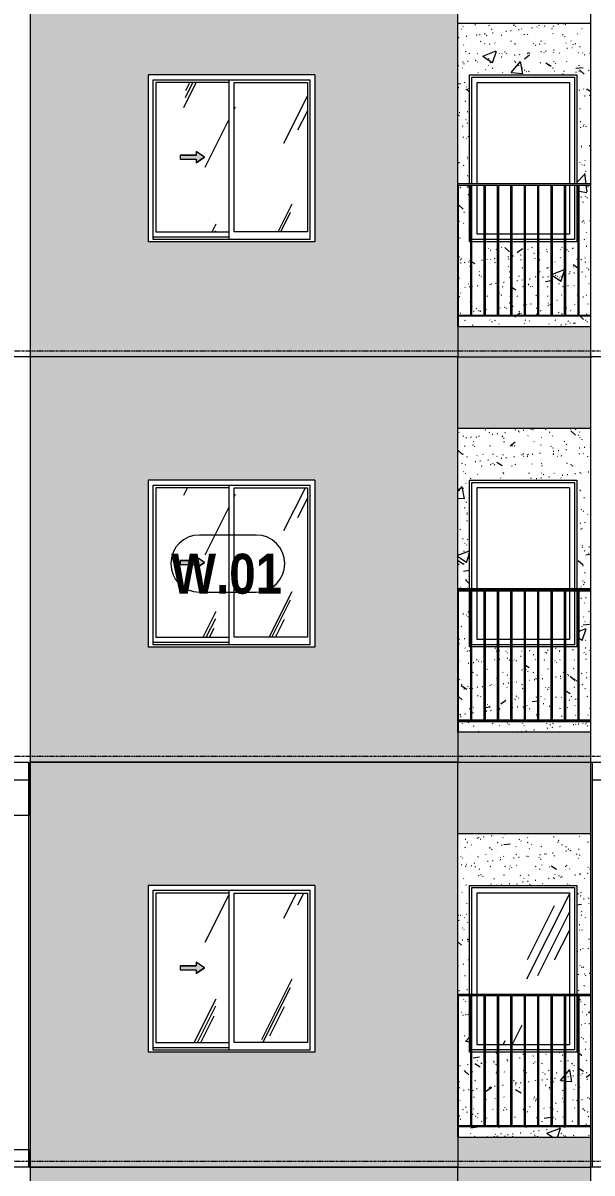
# Model space of a CAD drawing. Header units: millimetres. Extents: x 25061 to 259291, y -8723 to 35400.
# Drawn here: x 215360 to 220135, y 12302 to 21950 of the extents above; entities that cross this region are included whole.
import ezdxf

# ---------------------------------------------------------------- set-up
doc = ezdxf.new("R2010")
doc.units = ezdxf.units.MM
doc.linetypes.add('1 NÉT CALL OUT', pattern=[6, 3, -3])
doc.linetypes.add('Centre', pattern=[31.75, 6.35, -4.7625, 15.875, -4.7625])
for name, color, linetype, lineweight in [('0-2', 50, 'Continuous', 5), ('A-DETL-GENF', 92, 'Continuous', 9), ('A-DETL-GENF-3', 92, '1 NÉT CALL OUT', 9), ('A-FLOR-HRAL-1', 253, 'Continuous', 9), ('A-FLOR-LEVL-2', 51, 'Centre', 9), ('A-GLAZ', 151, 'Continuous', 9), ('A-GLAZ-1', 7, '1 NÉT CALL OUT', 9), ('A-GLAZ-3', 7, 'Continuous', 9), ('A-GLAZ-IDEN', 152, 'Continuous', 9), ('A-WALL', 113, 'Continuous', 9), ('A-WALL-PATT-2', 9, 'Continuous', 9), ('A-WALL-PATT-3', 111, 'Continuous', 5), ('I-WALL', 2, 'Continuous', 9), ('I-WALL-2', 7, 'Continuous', 9), ('S-BEAM-3', 7, 'Continuous', 9)]:
    doc.layers.add(name, color=color, linetype=linetype, lineweight=lineweight)
doc.styles.add('Arial_B_2', font='arialbd.ttf', dxfattribs={"width": 0.85, "height": 336})
pattern_1 = [(50, (-80880.3, 14125), (1165.98, -102.01), [121.92, -1341.12]), (355, (-80880.3, 14125), (-225.554, 1222.76), [97.536, -1072.896]), (100.451, (-80783.1, 14116.5), (940.433, 1120.746), [103.616, -1139.776]), (46.184, (-80880.3, 14450.1), (1734.91, -269.07), [182.88, -2011.68]), (96.636, (-80735.7, 14427.7), (1519.38, 1583.54), [155.42, -1709.66]), (351.184, (-80880.3, 14450.1), (1519.39, 1583.52), [146.3, -1609.34]), (21, (-80717.7, 14368.8), (970.33, -654.498), [121.92, -1341.12]), (326, (-80717.7, 14368.8), (395.53, 1178.804), [97.536, -1072.896]), (71.451, (-80636.9, 14314.3), (1365.87, 524.296), [103.616, -1139.776]), (37.5, (-80880.3, 14125), (19.767, 541.153), [53.645, -1006.246, 53.645, -1035.507, -1076.96]), (37.5, (-80880.3, 14125), (19.767, 541.153), [-2149.043, 53.645, -1023.315]), (7.5, (-80880.3, 14125), (427.646, 641.156), [53.645, -567.334, 53.645, -981.862, -410.464]), (7.5, (-80880.3, 14125), (427.646, 641.156), [-1656.486, 53.645, -356.82]), (327.5, (-81242.8, 14125), (867.782, -36.665), [53.645, -352.755, 53.645, -1214.323, -1682.496]), (327.5, (-81242.8, 14125), (867.782, -36.665), [-1674.368, 53.645, -1628.85]), (317.5, (-81405.4, 14125), (948.028, 162.73), [53.645, -474.675, 53.645, -788.416, -1194.816]), (317.5, (-81405.4, 14125), (948.028, 162.73), [-1370.38, 53.645, -1141.17])]
pattern_2 = [(37.5, (-80880.3, 14125), (-5.1206, 156.61216), [5.364, -118.181, 5.364, -132.812, -132.08]), (37.5, (-80880.3, 14125), (-5.1206, 156.61216), [-261.722, 5.364, -126.716]), (7.5, (-80880.3, 14125), (143.847, 229.3842), [5.364, -61.285, 5.364, -105.989, -42.672]), (7.5, (-80880.3, 14125), (143.847, 229.3842), [-178.003, 5.364, -37.308]), (327.5, (-80980.28, 14125), (253.1176, 0.4601), [5.364, -35.276, 5.364, -140.94, -191.008]), (327.5, (-80980.28, 14125), (253.1176, 0.4601), [-186.944, 5.364, -185.644]), (317.5, (-80980.28, 14125), (244.3381, 71.3376), [5.364, -14.956, 5.364, -90.546, -109.728]), (317.5, (-80980.28, 14125), (244.3381, 71.3376), [-116.23, 5.364, -104.364])]
pattern_3 = [(63.435, (-78970.7, 14236.3), (-0.002, 1625.6), [567.96, -3066.99]), (63.435, (-80596.3, 14236.3), (-0.002, 1625.6), [567.96, -3066.99]), (63.435, (-78192.5, 14550.35), (-0.002, 1625.6), [567.96, -3066.99]), (63.435, (-79818.1, 14550.35), (-0.002, 1625.6), [567.96, -3066.99]), (63.435, (-78310.3, 14439.5), (-0.002, 1625.6), [567.96, -3066.99]), (63.435, (-79935.9, 14439.5), (-0.002, 1625.6), [567.96, -3066.99]), (63.435, (-78430.35, 15074.4), (-0.002, 1625.6), [276.06, -3358.9]), (63.435, (-80055.95, 15074.4), (-0.002, 1625.6), [276.06, -3358.9]), (63.435, (-78508.9, 14976.15), (-0.002, 1625.6), [567.96, -3066.99]), (63.435, (-80134.5, 14976.15), (-0.002, 1625.6), [567.96, -3066.99]), (63.435, (-78495, 15046.7), (-0.002, 1625.6), [567.96, -3066.99]), (63.435, (-80120.6, 15046.7), (-0.002, 1625.6), [567.96, -3066.99]), (63.435, (-79150.9, 14737.2), (-0.002, 1625.6), [567.96, -3066.99]), (63.435, (-80776.5, 14737.2), (-0.002, 1625.6), [567.96, -3066.99]), (63.435, (-79137, 14820.35), (-0.002, 1625.6), [567.96, -3066.99]), (63.435, (-80762.6, 14820.35), (-0.002, 1625.6), [567.96, -3066.99]), (63.435, (-79133.3, 14880.3), (-0.002, 1625.6), [567.96, -3066.99]), (63.435, (-80758.9, 14880.3), (-0.002, 1625.6), [567.96, -3066.99])]

# ---------------------------------------------------------------- blocks, each defined once
blk = doc.blocks.new('NCV_TKTC_KET CAU_rvt-2-TKCS_MẶT CẮT 2')
at = {"layer": 'S-BEAM-3'}
for p, q in [((-65852.6, 15750.1), (-65852.6, 15700)), ((-65852.6, 15700), (-65852.6, 15300)), ((-65852.6, 15300), (-66052.6, 15300)), ((-66052.6, 12500), (-65852.6, 12500)), ((-65852.6, 12500), (-65852.6, 12350))]:
    blk.add_line(p, q, dxfattribs=at)
blk = doc.blocks.new('M_Fixed - 900 x 1400-V256-TKCS_MẶT CẮT 2')
at = {"layer": 'A-GLAZ'}
h = blk.add_hatch(dxfattribs=at)
h.set_pattern_fill('FP_51', color=256, style=0, pattern_type=2)
h.set_pattern_definition([(63.435, (-80677.1, 14226.6), (-817.87, 2453.6), [1016, -609.6, 1016, -609.6, -1292.49]), (63.435, (-80677.1, 14226.6), (-817.87, 2453.6), [-3251.2, 406.4, -886.1]), (63.435, (-80727.9, 14277.4), (-817.87, 2453.6), [812.8, -1016, 609.6, -609.6, -1495.69]), (63.435, (-80727.9, 14277.4), (-817.87, 2453.6), [-3048, 711.2, -784.5]), (63.435, (-80727.9, 14429.8), (-817.87, 2453.6), [609.6, -1219.2, 406.4, -609.6, -1698.89]), (63.435, (-80727.9, 14429.8), (-817.87, 2453.6), [-2844.8, 914.4, -784.5]), (63.435, (-80575.5, 14277.4), (-817.87, 2453.6), [609.6, -1219.2, 508, -2206.89]), (63.435, (-80423.1, 14429.8), (-817.87, 2453.6), [304.8, -1524, 203.2, -2511.69]), (63.435, (-80677.1, 14683.8), (-817.87, 2453.6), [203.2, -1524, 203.2, -812.8, -1800.49]), (63.435, (-80677.1, 14683.8), (-817.87, 2453.6), [-2743.2, 508, -1292.5]), (63.435, (-79762.7, 14531.4), (-817.87, 2453.6), [1016, -1524, 1219.2, -804.81]), (63.435, (-79762.7, 14379), (-817.87, 2453.6), [1422.4, -1016, 1524, -601.61]), (63.435, (-79661.1, 14429.8), (-817.87, 2453.6), [1625.6, -812.8, 1219.2, -886.09]), (63.435, (-79508.7, 14582.2), (-817.87, 2453.6), [1016, -1422.4, 812.8, -1292.49]), (63.435, (-79661.1, 14887), (-817.87, 2453.6), [508, -2032, 609.6, -1394.09]), (63.435, (-79356.3, 14734.6), (-817.87, 2453.6), [406.4, -2032, 406.4, -1698.89])])
h.paths.add_polyline_path([(-62032.6, 13378), (-62032.6, 13790), (-62091.6, 13790), (-62091.6, 13378)])
h.paths.add_polyline_path([(-62022.6, 13378), (-61920.1, 13378), (-61920.1, 13790), (-62022.6, 13790), (-62022.6, 13447)])
h.paths.add_polyline_path([(-61910.1, 13378), (-61807.6, 13378), (-61807.6, 13790), (-61910.1, 13790), (-61910.1, 13559.5)])
h.paths.add_polyline_path([(-61685.1, 13378), (-61582.6, 13378), (-61582.6, 13790), (-61685.1, 13790), (-61685.1, 13745.5)])
h.paths.add_polyline_path([(-61317.6, 13378), (-61317.6, 13790), (-61347.6, 13790), (-61347.6, 13378)])
h.paths.add_polyline_path([(-61357.6, 13378), (-61357.6, 13790), (-61460.1, 13790), (-61460.1, 13378)])
h.paths.add_polyline_path([(-61797.6, 13378), (-61695.1, 13378), (-61695.1, 13790), (-61797.6, 13790), (-61797.6, 13672)])
h.paths.add_polyline_path([(-61470.1, 13378), (-61470.1, 13790), (-61572.6, 13790), (-61572.6, 13378)])
h.paths.add_polyline_path([(-61317.6, 13800), (-61317.6, 14652), (-62091.6, 14652), (-62091.6, 13800), (-61597.4, 13800)])
at = {"layer": 'A-GLAZ-3'}
for p, q in [((-62135.6, 14696), (-61273.6, 14696)), ((-62135.6, 13800), (-62135.6, 14696)), ((-61273.6, 14696), (-61273.6, 13800)), ((-62091.6, 14652), (-61317.6, 14652)), ((-62091.6, 13800), (-62091.6, 14652)), ((-61317.6, 14652), (-61317.6, 13800)), ((-62091.6, 13378), (-62091.6, 13790)), ((-61317.6, 13790), (-61317.6, 13378)), ((-61273.6, 13790), (-61273.6, 13334)), ((-62032.6, 13334), (-62135.1, 13334)), ((-62032.6, 13378), (-62091.6, 13378)), ((-61920.1, 13378), (-62022.6, 13378)), ((-61920.1, 13334), (-62022.6, 13334)), ((-61807.6, 13378), (-61910.1, 13378)), ((-61807.6, 13334), (-61910.1, 13334)), ((-61695.1, 13378), (-61797.6, 13378)), ((-61695.1, 13334), (-61797.6, 13334)), ((-61582.6, 13378), (-61685.1, 13378)), ((-61582.6, 13334), (-61685.1, 13334)), ((-61470.1, 13378), (-61572.6, 13378)), ((-61470.1, 13334), (-61572.6, 13334)), ((-61357.6, 13378), (-61460.1, 13378)), ((-61357.6, 13334), (-61460.1, 13334)), ((-61317.6, 13378), (-61347.6, 13378)), ((-61273.6, 13334), (-61347.6, 13334))]:
    blk.add_line(p, q, dxfattribs=at)
blk = doc.blocks.new('Railing - 10mm-901206-TKCS_MẶT CẮT 2')
at = {"layer": 'A-FLOR-HRAL-1'}
for p, q in [((-62145.064287, 5900), (-62145.064287, 6990)), ((-62135.064287, 5900), (-62135.064287, 6990))]:
    blk.add_line(p, q, dxfattribs=at)
blk = doc.blocks.new('Railing - 50 x 10mm-901205-TKCS_MẶT CẮT 2')
at = {"layer": 'A-FLOR-HRAL-1'}
for p in [(-62252.564287, 6990), (-62247.564287, 5800)]:
    blk.add_line(p, (-62247.564287, 6990), dxfattribs=at)
blk = doc.blocks.new('Railing - Railing-998577-TKCS_MẶT CẮT 2')
at = {"layer": 'A-FLOR-HRAL-1'}
for p, q in [((-62252.564287, 12700), (-61137.564287, 12700)), ((-61137.564287, 12690), (-62252.564287, 12690))]:
    blk.add_line(p, q, dxfattribs=at)
for name, p in [('Railing - 50 x 10mm-901205-TKCS_MẶT CẮT 2', (0, 6800)), ('Railing - 10mm-901206-TKCS_MẶT CẮT 2', (0, 6800)), ('Railing - 10mm-901206-TKCS_MẶT CẮT 2', (112.5, 6800)), ('Railing - 10mm-901206-TKCS_MẶT CẮT 2', (225, 6800)), ('Railing - 10mm-901206-TKCS_MẶT CẮT 2', (337.5, 6800)), ('Railing - 10mm-901206-TKCS_MẶT CẮT 2', (450, 6800)), ('Railing - 10mm-901206-TKCS_MẶT CẮT 2', (562.5, 6800)), ('Railing - 10mm-901206-TKCS_MẶT CẮT 2', (675, 6800)), ('Railing - 10mm-901206-TKCS_MẶT CẮT 2', (787.5, 6800)), ('Railing - 10mm-901206-TKCS_MẶT CẮT 2', (900, 6800))]:
    blk.add_blockref(name, p)
blk = doc.blocks.new('Top Rail Type - Top Rail_Internal_-998578-TKCS_MẶT CẮT 2')
at = {"layer": 'A-FLOR-HRAL-1'}
for p, q in [((-61137.564287, 13800), (-62252.564287, 13800)), ((-62252.564287, 13790), (-61137.564287, 13790))]:
    blk.add_line(p, q, dxfattribs=at)
blk = doc.blocks.new('NCV_TKTC_TANG 3 - 4_rvt-3-TKCS_MẶT CẮT 2')
at = {"layer": 'A-WALL-PATT-2'}
h = blk.add_hatch(dxfattribs=at)
h.set_pattern_fill('FP_37', color=256, style=0, pattern_type=2)
h.set_pattern_definition(pattern_1)
h.paths.add_polyline_path([(-61597.4, 12600), (-61137.6, 12600), (-61137.6, 12690), (-62247.6, 12690), (-62247.6, 12600)])
h.paths.add_polyline_path([(-61685.1, 12700), (-61582.6, 12700), (-61582.6, 13315), (-61685.1, 13315), (-61685.1, 12915.7)])
h.paths.add_polyline_path([(-61572.6, 12700), (-61470.1, 12700), (-61470.1, 13315), (-61572.6, 13315), (-61572.6, 12820)])
h.paths.add_polyline_path([(-61695.1, 12700), (-61695.1, 13315), (-61797.6, 13315), (-61797.6, 12700)])
h.paths.add_polyline_path([(-61460.1, 12700), (-61357.6, 12700), (-61357.6, 13315), (-61460.1, 13315), (-61460.1, 12724.3)])
h.paths.add_polyline_path([(-61807.6, 12700), (-61807.6, 13315), (-61910.1, 13315), (-61910.1, 12700)])
h.paths.add_polyline_path([(-61347.6, 12700), (-61245.1, 12700), (-61245.1, 13790), (-61254.6, 13790), (-61254.6, 13315), (-61347.6, 13315), (-61347.6, 12952)])
h.paths.add_polyline_path([(-61235.1, 12700), (-61137.6, 12700), (-61137.6, 13790), (-61235.1, 13790), (-61235.1, 12952)])
h.paths.add_polyline_path([(-61920.1, 12700), (-61920.1, 13315), (-62022.6, 13315), (-62022.6, 12700)])
h.paths.add_polyline_path([(-62032.6, 12700), (-62032.6, 13315), (-62135.1, 13315), (-62135.1, 12700)])
h.paths.add_polyline_path([(-62145.1, 12700), (-62145.1, 13315), (-62154.6, 13315), (-62154.6, 13790), (-62247.6, 13790), (-62247.6, 12700)])
h.paths.add_polyline_path([(-61203.3, 13800), (-61137.6, 13800), (-61137.6, 15150), (-62252.6, 15150), (-62252.6, 13800), (-62154.6, 13800), (-62154.6, 14715), (-61254.6, 14715), (-61254.6, 13800)])
h = blk.add_hatch(dxfattribs=at)
h.set_pattern_fill('FP_38', color=256, style=0, pattern_type=2)
h.set_pattern_definition(pattern_2)
h.paths.add_polyline_path([(-61597.4, 12600), (-61137.6, 12600), (-61137.6, 12690), (-62247.6, 12690), (-62247.6, 12600)])
h.paths.add_polyline_path([(-61685.1, 12700), (-61582.6, 12700), (-61582.6, 13315), (-61685.1, 13315), (-61685.1, 12915.7)])
h.paths.add_polyline_path([(-61572.6, 12700), (-61470.1, 12700), (-61470.1, 13315), (-61572.6, 13315), (-61572.6, 12820)])
h.paths.add_polyline_path([(-61695.1, 12700), (-61695.1, 13315), (-61797.6, 13315), (-61797.6, 12700)])
h.paths.add_polyline_path([(-61460.1, 12700), (-61357.6, 12700), (-61357.6, 13315), (-61460.1, 13315), (-61460.1, 12724.3)])
h.paths.add_polyline_path([(-61807.6, 12700), (-61807.6, 13315), (-61910.1, 13315), (-61910.1, 12700)])
h.paths.add_polyline_path([(-61347.6, 12700), (-61245.1, 12700), (-61245.1, 13790), (-61254.6, 13790), (-61254.6, 13315), (-61347.6, 13315), (-61347.6, 12952)])
h.paths.add_polyline_path([(-61235.1, 12700), (-61137.6, 12700), (-61137.6, 13790), (-61235.1, 13790), (-61235.1, 12952)])
h.paths.add_polyline_path([(-61920.1, 12700), (-61920.1, 13315), (-62022.6, 13315), (-62022.6, 12700)])
h.paths.add_polyline_path([(-62032.6, 12700), (-62032.6, 13315), (-62135.1, 13315), (-62135.1, 12700)])
h.paths.add_polyline_path([(-62145.1, 12700), (-62145.1, 13315), (-62154.6, 13315), (-62154.6, 13790), (-62247.6, 13790), (-62247.6, 12700)])
h.paths.add_polyline_path([(-61203.3, 13800), (-61137.6, 13800), (-61137.6, 15150), (-62252.6, 15150), (-62252.6, 13800), (-62154.6, 13800), (-62154.6, 14715), (-61254.6, 14715), (-61254.6, 13800)])
at = {"layer": 'I-WALL-2'}
for p, q in [((-62154.6, 13800), (-62154.6, 14715)), ((-62154.6, 14715), (-61254.6, 14715)), ((-61254.6, 14715), (-61254.6, 13800)), ((-62154.6, 13315), (-62154.6, 13790)), ((-61254.6, 13790), (-61254.6, 13315)), ((-62145.1, 13315), (-62154.6, 13315)), ((-62032.6, 13315), (-62135.1, 13315)), ((-61920.1, 13315), (-62022.6, 13315)), ((-61807.6, 13315), (-61910.1, 13315)), ((-61695.1, 13315), (-61797.6, 13315)), ((-61582.6, 13315), (-61685.1, 13315)), ((-61470.1, 13315), (-61572.6, 13315)), ((-61357.6, 13315), (-61460.1, 13315)), ((-61254.6, 13315), (-61347.6, 13315))]:
    blk.add_line(p, q, dxfattribs=at)
at = {"layer": ''}
for name in ['Top Rail Type - Top Rail_Internal_-998578-TKCS_MẶT CẮT 2', 'Railing - Railing-998577-TKCS_MẶT CẮT 2']:
    blk.add_blockref(name, (0, 0), dxfattribs=at)
at = {"layer": 'A-GLAZ'}
blk.add_blockref('M_Fixed - 900 x 1400-V256-TKCS_MẶT CẮT 2', (0, 0), dxfattribs=at)
blk = doc.blocks.new('M_Fixed - 900 x 1400-901191-TKCS_MẶT CẮT 2')
at = {"layer": 'A-GLAZ-3'}
for p, q in [((-62135.6, 7896), (-61273.6, 7896)), ((-62135.6, 7000), (-62135.6, 7896)), ((-62091.6, 7852), (-61317.6, 7852)), ((-62091.6, 7000), (-62091.6, 7852)), ((-61317.6, 7852), (-61317.6, 7000)), ((-61273.6, 7896), (-61273.6, 7000)), ((-62091.6, 6578), (-62091.6, 6990)), ((-61317.6, 6990), (-61317.6, 6578)), ((-61273.6, 6990), (-61273.6, 6534)), ((-62032.6, 6578), (-62091.6, 6578)), ((-61920.1, 6578), (-62022.6, 6578)), ((-61807.6, 6578), (-61910.1, 6578)), ((-61695.1, 6578), (-61797.6, 6578)), ((-61582.6, 6578), (-61685.1, 6578)), ((-61470.1, 6578), (-61572.6, 6578)), ((-61357.6, 6578), (-61460.1, 6578)), ((-61317.6, 6578), (-61347.6, 6578)), ((-62032.6, 6534), (-62135.1, 6534)), ((-61920.1, 6534), (-62022.6, 6534)), ((-61807.6, 6534), (-61910.1, 6534)), ((-61695.1, 6534), (-61797.6, 6534)), ((-61582.6, 6534), (-61685.1, 6534)), ((-61470.1, 6534), (-61572.6, 6534)), ((-61357.6, 6534), (-61460.1, 6534)), ((-61273.6, 6534), (-61347.6, 6534))]:
    blk.add_line(p, q, dxfattribs=at)
blk = doc.blocks.new('Railing - Railing-883269-TKCS_MẶT CẮT 2')
at = {"layer": 'A-FLOR-HRAL-1'}
for p, q in [((-62252.564287, 5900), (-61137.564287, 5900)), ((-61137.564287, 5890), (-62252.564287, 5890))]:
    blk.add_line(p, q, dxfattribs=at)
for name, p in [('Railing - 50 x 10mm-901205-TKCS_MẶT CẮT 2', (0, 0)), ('Railing - 10mm-901206-TKCS_MẶT CẮT 2', (0, 0)), ('Railing - 10mm-901206-TKCS_MẶT CẮT 2', (112.5, 0)), ('Railing - 10mm-901206-TKCS_MẶT CẮT 2', (225, 0)), ('Railing - 10mm-901206-TKCS_MẶT CẮT 2', (337.5, 0)), ('Railing - 10mm-901206-TKCS_MẶT CẮT 2', (450, 0)), ('Railing - 10mm-901206-TKCS_MẶT CẮT 2', (562.5, 0)), ('Railing - 10mm-901206-TKCS_MẶT CẮT 2', (675, 0)), ('Railing - 10mm-901206-TKCS_MẶT CẮT 2', (787.5, 0)), ('Railing - 10mm-901206-TKCS_MẶT CẮT 2', (900, 0))]:
    blk.add_blockref(name, p)
blk = doc.blocks.new('Top Rail Type - Top Rail_Internal_-883270-TKCS_MẶT CẮT 2')
at = {"layer": 'A-FLOR-HRAL-1'}
for p, q in [((-61137.564287, 7000), (-62252.564287, 7000)), ((-62252.564287, 6990), (-61137.564287, 6990))]:
    blk.add_line(p, q, dxfattribs=at)
blk = doc.blocks.new('NCV_TKTC_TANG 6 - 8_rvt-6-TKCS_MẶT CẮT 2')
at = {"layer": 'A-WALL-PATT-2'}
h = blk.add_hatch(dxfattribs=at)
h.set_pattern_fill('FP_37', color=256, style=0, pattern_type=2)
h.set_pattern_definition(pattern_1)
h.paths.add_polyline_path([(-61251.9, 19400), (-61137.6, 19400), (-61137.6, 19490), (-62247.6, 19490), (-62247.6, 19400), (-61597.4, 19400)])
h.paths.add_polyline_path([(-61910.1, 19500), (-61807.6, 19500), (-61807.6, 20115), (-61910.1, 20115), (-61910.1, 19921.3)])
h.paths.add_polyline_path([(-61920.1, 19500), (-61920.1, 20115), (-62022.6, 20115), (-62022.6, 19500)])
h.paths.add_polyline_path([(-61685.1, 19500), (-61582.6, 19500), (-61582.6, 20115), (-61685.1, 20115), (-61685.1, 19743.1)])
h.paths.add_polyline_path([(-61572.6, 19500), (-61470.1, 19500), (-61470.1, 20115), (-61572.6, 20115), (-61572.6, 19654)])
h.paths.add_polyline_path([(-62135.1, 19500), (-62032.6, 19500), (-62032.6, 20115), (-62135.1, 20115), (-62135.1, 20099.5)])
h.paths.add_polyline_path([(-61460.1, 19500), (-61357.6, 19500), (-61357.6, 20115), (-61460.1, 20115), (-61460.1, 19564.9)])
h.paths.add_polyline_path([(-62145.1, 19500), (-62145.1, 20115), (-62154.6, 20115), (-62154.6, 20590), (-62247.6, 20590), (-62247.6, 19500)])
h.paths.add_polyline_path([(-61695.1, 19500), (-61695.1, 20115), (-61797.6, 20115), (-61797.6, 19500)])
h.paths.add_polyline_path([(-61137.6, 19500), (-61137.6, 20590), (-61235.1, 20590), (-61235.1, 19500)])
h.paths.add_polyline_path([(-61245.1, 19500), (-61245.1, 20590), (-61254.6, 20590), (-61254.6, 20115), (-61347.6, 20115), (-61347.6, 19500)])
h.paths.add_polyline_path([(-61137.6, 20600), (-61137.6, 21950), (-62252.6, 21950), (-62252.6, 20600), (-62154.6, 20600), (-62154.6, 21515), (-61254.6, 21515), (-61254.6, 20600), (-61177, 20600)])
h = blk.add_hatch(dxfattribs=at)
h.set_pattern_fill('FP_38', color=256, style=0, pattern_type=2)
h.set_pattern_definition(pattern_2)
h.paths.add_polyline_path([(-61251.9, 19400), (-61137.6, 19400), (-61137.6, 19490), (-62247.6, 19490), (-62247.6, 19400), (-61597.4, 19400)])
h.paths.add_polyline_path([(-61910.1, 19500), (-61807.6, 19500), (-61807.6, 20115), (-61910.1, 20115), (-61910.1, 19921.3)])
h.paths.add_polyline_path([(-61920.1, 19500), (-61920.1, 20115), (-62022.6, 20115), (-62022.6, 19500)])
h.paths.add_polyline_path([(-61685.1, 19500), (-61582.6, 19500), (-61582.6, 20115), (-61685.1, 20115), (-61685.1, 19743.1)])
h.paths.add_polyline_path([(-61572.6, 19500), (-61470.1, 19500), (-61470.1, 20115), (-61572.6, 20115), (-61572.6, 19654)])
h.paths.add_polyline_path([(-62135.1, 19500), (-62032.6, 19500), (-62032.6, 20115), (-62135.1, 20115), (-62135.1, 20099.5)])
h.paths.add_polyline_path([(-61460.1, 19500), (-61357.6, 19500), (-61357.6, 20115), (-61460.1, 20115), (-61460.1, 19564.9)])
h.paths.add_polyline_path([(-62145.1, 19500), (-62145.1, 20115), (-62154.6, 20115), (-62154.6, 20590), (-62247.6, 20590), (-62247.6, 19500)])
h.paths.add_polyline_path([(-61695.1, 19500), (-61695.1, 20115), (-61797.6, 20115), (-61797.6, 19500)])
h.paths.add_polyline_path([(-61137.6, 19500), (-61137.6, 20590), (-61235.1, 20590), (-61235.1, 19500)])
h.paths.add_polyline_path([(-61245.1, 19500), (-61245.1, 20590), (-61254.6, 20590), (-61254.6, 20115), (-61347.6, 20115), (-61347.6, 19500)])
h.paths.add_polyline_path([(-61137.6, 20600), (-61137.6, 21950), (-62252.6, 21950), (-62252.6, 20600), (-62154.6, 20600), (-62154.6, 21515), (-61254.6, 21515), (-61254.6, 20600), (-61177, 20600)])
at = {"layer": 'I-WALL-2'}
for p, q in [((-62154.6, 20600), (-62154.6, 21515)), ((-62154.6, 21515), (-61254.6, 21515)), ((-61254.6, 21515), (-61254.6, 20600)), ((-62154.6, 20115), (-62154.6, 20590)), ((-61254.6, 20590), (-61254.6, 20115)), ((-62145.1, 20115), (-62154.6, 20115)), ((-62032.6, 20115), (-62135.1, 20115)), ((-61920.1, 20115), (-62022.6, 20115)), ((-61807.6, 20115), (-61910.1, 20115)), ((-61695.1, 20115), (-61797.6, 20115)), ((-61582.6, 20115), (-61685.1, 20115)), ((-61470.1, 20115), (-61572.6, 20115)), ((-61357.6, 20115), (-61460.1, 20115)), ((-61254.6, 20115), (-61347.6, 20115))]:
    blk.add_line(p, q, dxfattribs=at)
at = {"layer": ''}
for name in ['Top Rail Type - Top Rail_Internal_-883270-TKCS_MẶT CẮT 2', 'Railing - Railing-883269-TKCS_MẶT CẮT 2']:
    blk.add_blockref(name, (0, 13600), dxfattribs=at)
at = {"layer": 'A-GLAZ'}
blk.add_blockref('M_Fixed - 900 x 1400-901191-TKCS_MẶT CẮT 2', (0, 13600), dxfattribs=at)
blk = doc.blocks.new('Railing - Railing-991078-TKCS_MẶT CẮT 2')
at = {"layer": ''}
for p, q in [((-62252.564287, 16100), (-61137.564287, 16100)), ((-61137.564287, 16090), (-62252.564287, 16090))]:
    blk.add_line(p, q, dxfattribs=at)
for name, p in [('Railing - 50 x 10mm-901205-TKCS_MẶT CẮT 2', (0, 10200)), ('Railing - 10mm-901206-TKCS_MẶT CẮT 2', (0, 10200)), ('Railing - 10mm-901206-TKCS_MẶT CẮT 2', (112.5, 10200)), ('Railing - 10mm-901206-TKCS_MẶT CẮT 2', (225, 10200)), ('Railing - 10mm-901206-TKCS_MẶT CẮT 2', (337.5, 10200)), ('Railing - 10mm-901206-TKCS_MẶT CẮT 2', (450, 10200)), ('Railing - 10mm-901206-TKCS_MẶT CẮT 2', (562.5, 10200)), ('Railing - 10mm-901206-TKCS_MẶT CẮT 2', (675, 10200)), ('Railing - 10mm-901206-TKCS_MẶT CẮT 2', (787.5, 10200)), ('Railing - 10mm-901206-TKCS_MẶT CẮT 2', (900, 10200))]:
    blk.add_blockref(name, p)
blk = doc.blocks.new('Top Rail Type - Top Rail_Internal_-991079-TKCS_MẶT CẮT 2')
at = {"layer": ''}
for p, q in [((-61137.564287, 17200), (-62252.564287, 17200)), ((-62252.564287, 17190), (-61137.564287, 17190))]:
    blk.add_line(p, q, dxfattribs=at)
blk = doc.blocks.new('NCV_TKTC_TANG 5_rvt-2-TKCS_MẶT CẮT 2')
at = {"layer": 'A-WALL-PATT-2'}
h = blk.add_hatch(dxfattribs=at)
h.set_pattern_fill('FP_37', color=256, style=0, pattern_type=2)
h.set_pattern_definition(pattern_1)
h.paths.add_polyline_path([(-62247.6, 16000), (-61137.6, 16000), (-61137.6, 16090), (-62247.6, 16090)])
h.paths.add_polyline_path([(-61910.1, 16100), (-61807.6, 16100), (-61807.6, 16715), (-61910.1, 16715), (-61910.1, 16521.3)])
h.paths.add_polyline_path([(-61797.6, 16100), (-61695.1, 16100), (-61695.1, 16715), (-61797.6, 16715), (-61797.6, 16432.2)])
h.paths.add_polyline_path([(-62022.6, 16100), (-61920.1, 16100), (-61920.1, 16715), (-62022.6, 16715), (-62022.6, 16610.4)])
h.paths.add_polyline_path([(-62032.6, 16100), (-62032.6, 16715), (-62135.1, 16715), (-62135.1, 16100)])
h.paths.add_polyline_path([(-61597.4, 16100), (-61582.6, 16100), (-61582.6, 16715), (-61685.1, 16715), (-61685.1, 16100)])
h.paths.add_polyline_path([(-61572.6, 16100), (-61470.1, 16100), (-61470.1, 16715), (-61572.6, 16715), (-61572.6, 16254)])
h.paths.add_polyline_path([(-61460.1, 16100), (-61357.6, 16100), (-61357.6, 16715), (-61460.1, 16715), (-61460.1, 16164.9)])
h.paths.add_polyline_path([(-62145.1, 16100), (-62145.1, 16715), (-62154.6, 16715), (-62154.6, 17190), (-62247.6, 17190), (-62247.6, 16100)])
h.paths.add_polyline_path([(-61235.1, 16100), (-61137.6, 16100), (-61137.6, 17190), (-61235.1, 17190), (-61235.1, 16627)])
h.paths.add_polyline_path([(-61245.1, 16100), (-61245.1, 17190), (-61254.6, 17190), (-61254.6, 16715), (-61347.6, 16715), (-61347.6, 16100)])
h.paths.add_polyline_path([(-62247.6, 17200), (-62154.6, 17200), (-62154.6, 18115), (-61254.6, 18115), (-61254.6, 17200), (-61137.6, 17200), (-61137.6, 18550), (-62252.6, 18550), (-62252.6, 17200)])
h = blk.add_hatch(dxfattribs=at)
h.set_pattern_fill('FP_38', color=256, style=0, pattern_type=2)
h.set_pattern_definition(pattern_2)
h.paths.add_polyline_path([(-62247.6, 16000), (-61137.6, 16000), (-61137.6, 16090), (-62247.6, 16090)])
h.paths.add_polyline_path([(-61910.1, 16100), (-61807.6, 16100), (-61807.6, 16715), (-61910.1, 16715), (-61910.1, 16521.3)])
h.paths.add_polyline_path([(-61797.6, 16100), (-61695.1, 16100), (-61695.1, 16715), (-61797.6, 16715), (-61797.6, 16432.2)])
h.paths.add_polyline_path([(-62022.6, 16100), (-61920.1, 16100), (-61920.1, 16715), (-62022.6, 16715), (-62022.6, 16610.4)])
h.paths.add_polyline_path([(-62032.6, 16100), (-62032.6, 16715), (-62135.1, 16715), (-62135.1, 16100)])
h.paths.add_polyline_path([(-61597.4, 16100), (-61582.6, 16100), (-61582.6, 16715), (-61685.1, 16715), (-61685.1, 16100)])
h.paths.add_polyline_path([(-61572.6, 16100), (-61470.1, 16100), (-61470.1, 16715), (-61572.6, 16715), (-61572.6, 16254)])
h.paths.add_polyline_path([(-61460.1, 16100), (-61357.6, 16100), (-61357.6, 16715), (-61460.1, 16715), (-61460.1, 16164.9)])
h.paths.add_polyline_path([(-62145.1, 16100), (-62145.1, 16715), (-62154.6, 16715), (-62154.6, 17190), (-62247.6, 17190), (-62247.6, 16100)])
h.paths.add_polyline_path([(-61235.1, 16100), (-61137.6, 16100), (-61137.6, 17190), (-61235.1, 17190), (-61235.1, 16627)])
h.paths.add_polyline_path([(-61245.1, 16100), (-61245.1, 17190), (-61254.6, 17190), (-61254.6, 16715), (-61347.6, 16715), (-61347.6, 16100)])
h.paths.add_polyline_path([(-62247.6, 17200), (-62154.6, 17200), (-62154.6, 18115), (-61254.6, 18115), (-61254.6, 17200), (-61137.6, 17200), (-61137.6, 18550), (-62252.6, 18550), (-62252.6, 17200)])
at = {"layer": 'I-WALL-2'}
for p, q in [((-62154.6, 17200), (-62154.6, 18115)), ((-62154.6, 18115), (-61254.6, 18115)), ((-61254.6, 18115), (-61254.6, 17200)), ((-62154.6, 16715), (-62154.6, 17190)), ((-61254.6, 17190), (-61254.6, 16715)), ((-62145.1, 16715), (-62154.6, 16715)), ((-62032.6, 16715), (-62135.1, 16715)), ((-61920.1, 16715), (-62022.6, 16715)), ((-61807.6, 16715), (-61910.1, 16715)), ((-61695.1, 16715), (-61797.6, 16715)), ((-61582.6, 16715), (-61685.1, 16715)), ((-61470.1, 16715), (-61572.6, 16715)), ((-61357.6, 16715), (-61460.1, 16715)), ((-61254.6, 16715), (-61347.6, 16715))]:
    blk.add_line(p, q, dxfattribs=at)
at = {"layer": ''}
for name in ['Top Rail Type - Top Rail_Internal_-991079-TKCS_MẶT CẮT 2', 'Railing - Railing-991078-TKCS_MẶT CẮT 2']:
    blk.add_blockref(name, (0, 0), dxfattribs=at)
at = {"layer": 'A-GLAZ'}
blk.add_blockref('M_Fixed - 900 x 1400-901191-TKCS_MẶT CẮT 2', (0, 10200), dxfattribs=at)
blk = doc.blocks.new('1_FAMILY RVT - W01-WxH 1400x1400xmm-V267-TKCS_MẶT CẮT 2')
at = {"layer": 'A-DETL-GENF-3'}
blk.add_hatch(color=256, dxfattribs=at).paths.add_polyline_path([(-64448.1, 17376.5), (-64380.3, 17423.9), (-64448.1, 17471.4), (-64448.1, 17440.9), (-64583.5, 17440.9), (-64583.5, 17407), (-64448.1, 17407)])
at = {"layer": 'A-GLAZ'}
h = blk.add_hatch(dxfattribs=at)
h.set_pattern_fill('FP_35', color=256, style=0, pattern_type=2)
h.set_pattern_definition(pattern_3)
h.paths.add_polyline_path([(-64789.1, 16797), (-64174.8, 16797), (-64174.8, 18050.9), (-64789.1, 18050.9), (-64789.1, 17411.2)])
h.paths.add_polyline_path([(-64448.1, 17376.5), (-64448.1, 17407), (-64583.5, 17407), (-64583.5, 17440.9), (-64448.1, 17440.9), (-64448.1, 17471.4), (-64380.3, 17423.9), (-64404.5, 17407)])
h = blk.add_hatch(dxfattribs=at)
h.set_pattern_fill('FP_35', color=256, style=0, pattern_type=2)
h.set_pattern_definition(pattern_3)
h.paths.add_polyline_path([(-64130.3, 16797), (-63516.1, 16797), (-63516.1, 18050.9), (-64130.3, 18050.9), (-64130.3, 17674.5)])
at = {"layer": 'A-DETL-GENF'}
for p, q in [((-64448.1, 17471.4), (-64448.1, 17440.9)), ((-64380.3, 17423.9), (-64448.1, 17471.4)), ((-64380.3, 17423.9), (-64448.1, 17471.4)), ((-64448.1, 17471.4), (-64448.1, 17440.9)), ((-64583.5, 17440.9), (-64583.5, 17407)), ((-64583.5, 17440.9), (-64448.1, 17440.9)), ((-64448.1, 17440.9), (-64583.5, 17440.9)), ((-64583.5, 17440.9), (-64583.5, 17407)), ((-64583.5, 17407), (-64448.1, 17407)), ((-64583.5, 17407), (-64448.1, 17407)), ((-64380.3, 17423.9), (-64448.1, 17376.5)), ((-64448.1, 17376.5), (-64380.3, 17423.9)), ((-64448.1, 17407), (-64448.1, 17376.5)), ((-64448.1, 17407), (-64448.1, 17376.5))]:
    blk.add_line(p, q, dxfattribs=at)
at = {"layer": 'A-GLAZ'}
for p, q in [((-63452.6, 18114.4), (-64852.6, 18114.4)), ((-64852.6, 18114.4), (-64852.6, 16714.4)), ((-64811.6, 18073.5), (-63493.5, 18073.5)), ((-64811.6, 16733.5), (-64811.6, 18073.5)), ((-64789.1, 18050.9), (-64789.1, 16797)), ((-64174.8, 18050.9), (-64789.1, 18050.9)), ((-64174.8, 18073.5), (-64174.8, 16733.5)), ((-64130.3, 16797), (-64130.3, 18050.9)), ((-64130.3, 18050.9), (-63516.1, 18050.9)), ((-63516.1, 18050.9), (-63516.1, 16797)), ((-63493.5, 16733.5), (-63493.5, 18073.5)), ((-63452.6, 18114.4), (-63452.6, 16714.4)), ((-64789.1, 16797), (-64174.8, 16797)), ((-63516.1, 16797), (-64130.3, 16797)), ((-63452.6, 16714.4), (-64852.6, 16714.4)), ((-64174.8, 16752.5), (-64811.6, 16752.5)), ((-64174.8, 16752.5), (-64811.6, 16752.5)), ((-63493.5, 16733.5), (-64811.6, 16733.5))]:
    blk.add_line(p, q, dxfattribs=at)
blk = doc.blocks.new('1_FAMILY RVT - W01-WxH 1400x1400xmm-V298-TKCS_MẶT CẮT 2')
at = {"layer": 'A-DETL-GENF-3'}
blk.add_hatch(color=256, dxfattribs=at).paths.add_polyline_path([(-64448.1, 13976.5), (-64380.3, 14023.9), (-64448.1, 14071.4), (-64448.1, 14040.9), (-64583.5, 14040.9), (-64583.5, 14007), (-64448.1, 14007)])
at = {"layer": 'A-GLAZ'}
h = blk.add_hatch(dxfattribs=at)
h.set_pattern_fill('FP_35', color=256, style=0, pattern_type=2)
h.set_pattern_definition(pattern_3)
h.paths.add_polyline_path([(-64789.1, 13397), (-64174.8, 13397), (-64174.8, 14650.9), (-64789.1, 14650.9), (-64789.1, 14011.2)])
h.paths.add_polyline_path([(-64448.1, 13976.5), (-64448.1, 14007), (-64583.5, 14007), (-64583.5, 14040.9), (-64448.1, 14040.9), (-64448.1, 14071.4), (-64380.3, 14023.9), (-64404.5, 14007)])
h = blk.add_hatch(dxfattribs=at)
h.set_pattern_fill('FP_35', color=256, style=0, pattern_type=2)
h.set_pattern_definition(pattern_3)
h.paths.add_polyline_path([(-64130.3, 13397), (-63516.1, 13397), (-63516.1, 14650.9), (-64130.3, 14650.9), (-64130.3, 14185.8)])
at = {"layer": 'A-DETL-GENF'}
for p, q in [((-64583.5, 14040.9), (-64583.5, 14007)), ((-64583.5, 14040.9), (-64448.1, 14040.9)), ((-64448.1, 14040.9), (-64583.5, 14040.9)), ((-64583.5, 14040.9), (-64583.5, 14007)), ((-64583.5, 14007), (-64448.1, 14007)), ((-64583.5, 14007), (-64448.1, 14007)), ((-64448.1, 14071.4), (-64448.1, 14040.9)), ((-64380.3, 14023.9), (-64448.1, 14071.4)), ((-64380.3, 14023.9), (-64448.1, 14071.4)), ((-64448.1, 14071.4), (-64448.1, 14040.9)), ((-64380.3, 14023.9), (-64448.1, 13976.5)), ((-64448.1, 13976.5), (-64380.3, 14023.9)), ((-64448.1, 14007), (-64448.1, 13976.5)), ((-64448.1, 14007), (-64448.1, 13976.5))]:
    blk.add_line(p, q, dxfattribs=at)
at = {"layer": 'A-GLAZ'}
for p, q in [((-63452.6, 14714.4), (-64852.6, 14714.4)), ((-64852.6, 14714.4), (-64852.6, 13314.4)), ((-64811.6, 14673.5), (-63493.5, 14673.5)), ((-64811.6, 13333.5), (-64811.6, 14673.5)), ((-64174.8, 14673.5), (-64174.8, 13333.5)), ((-63493.5, 13333.5), (-63493.5, 14673.5)), ((-63452.6, 14714.4), (-63452.6, 13314.4)), ((-64789.1, 14650.9), (-64789.1, 13397)), ((-64174.8, 14650.9), (-64789.1, 14650.9)), ((-64130.3, 13397), (-64130.3, 14650.9)), ((-64130.3, 14650.9), (-63516.1, 14650.9)), ((-63516.1, 14650.9), (-63516.1, 13397)), ((-63452.6, 13314.4), (-64852.6, 13314.4)), ((-64174.8, 13352.5), (-64811.6, 13352.5)), ((-64174.8, 13352.5), (-64811.6, 13352.5)), ((-63493.5, 13333.5), (-64811.6, 13333.5)), ((-64789.1, 13397), (-64174.8, 13397)), ((-63516.1, 13397), (-64130.3, 13397))]:
    blk.add_line(p, q, dxfattribs=at)
blk = doc.blocks.new('1_FAMILY RVT - W01-WxH 1400x1400xmm-V316-TKCS_MẶT CẮT 2')
at = {"layer": 'A-DETL-GENF-3'}
blk.add_hatch(color=256, dxfattribs=at).paths.add_polyline_path([(-64448.1, 20776.5), (-64380.3, 20823.9), (-64448.1, 20871.4), (-64448.1, 20840.9), (-64583.5, 20840.9), (-64583.5, 20807), (-64448.1, 20807)])
at = {"layer": 'A-GLAZ'}
h = blk.add_hatch(dxfattribs=at)
h.set_pattern_fill('FP_35', color=256, style=0, pattern_type=2)
h.set_pattern_definition(pattern_3)
h.paths.add_polyline_path([(-64174.8, 20197), (-64174.8, 21450.9), (-64789.1, 21450.9), (-64789.1, 20197), (-64778.2, 20197)])
h.paths.add_polyline_path([(-64448.1, 20776.5), (-64448.1, 20807), (-64583.5, 20807), (-64583.5, 20840.9), (-64448.1, 20840.9), (-64448.1, 20871.4), (-64380.3, 20823.9), (-64404.5, 20807)])
h = blk.add_hatch(dxfattribs=at)
h.set_pattern_fill('FP_35', color=256, style=0, pattern_type=2)
h.set_pattern_definition(pattern_3)
h.paths.add_polyline_path([(-64130.3, 20197), (-63516.1, 20197), (-63516.1, 21450.9), (-64130.3, 21450.9), (-64130.3, 21074.5)])
at = {"layer": 'A-DETL-GENF'}
for p, q in [((-64583.5, 20840.9), (-64583.5, 20807)), ((-64583.5, 20840.9), (-64448.1, 20840.9)), ((-64448.1, 20840.9), (-64583.5, 20840.9)), ((-64583.5, 20840.9), (-64583.5, 20807)), ((-64448.1, 20871.4), (-64448.1, 20840.9)), ((-64380.3, 20823.9), (-64448.1, 20871.4)), ((-64380.3, 20823.9), (-64448.1, 20871.4)), ((-64448.1, 20871.4), (-64448.1, 20840.9)), ((-64583.5, 20807), (-64448.1, 20807)), ((-64583.5, 20807), (-64448.1, 20807)), ((-64380.3, 20823.9), (-64448.1, 20776.5)), ((-64448.1, 20776.5), (-64380.3, 20823.9)), ((-64448.1, 20807), (-64448.1, 20776.5)), ((-64448.1, 20807), (-64448.1, 20776.5))]:
    blk.add_line(p, q, dxfattribs=at)
at = {"layer": 'A-GLAZ'}
for p, q in [((-63452.6, 21514.4), (-64852.6, 21514.4)), ((-64852.6, 21514.4), (-64852.6, 20114.4)), ((-64811.6, 21473.5), (-63493.5, 21473.5)), ((-64811.6, 20133.5), (-64811.6, 21473.5)), ((-64789.1, 21450.9), (-64789.1, 20197)), ((-64174.8, 21450.9), (-64789.1, 21450.9)), ((-64174.8, 21473.5), (-64174.8, 20133.5)), ((-64130.3, 20197), (-64130.3, 21450.9)), ((-64130.3, 21450.9), (-63516.1, 21450.9)), ((-63516.1, 21450.9), (-63516.1, 20197)), ((-63493.5, 20133.5), (-63493.5, 21473.5)), ((-63452.6, 21514.4), (-63452.6, 20114.4)), ((-64789.1, 20197), (-64174.8, 20197)), ((-63516.1, 20197), (-64130.3, 20197)), ((-63452.6, 20114.4), (-64852.6, 20114.4)), ((-64174.8, 20152.5), (-64811.6, 20152.5)), ((-64174.8, 20152.5), (-64811.6, 20152.5)), ((-63493.5, 20133.5), (-64811.6, 20133.5))]:
    blk.add_line(p, q, dxfattribs=at)
blk = doc.blocks.new('SSA-WINDOW TAG - 10-2062020-TKCS_MẶT CẮT 2')
at = {"layer": 'A-GLAZ-IDEN'}
for p, q in [((-117145.064287, 7454.4), (-117622.564287, 7454.4)), ((-117622.564287, 6974.4), (-117145.064287, 6974.4))]:
    blk.add_line(p, q, dxfattribs=at)
for centre, start, end in [((-117622.564287, 7214.4), 90, 270), ((-117145.064287, 7214.4), 270, 90)]:
    blk.add_arc(centre, 240, start, end, dxfattribs=at)

msp = doc.modelspace()

# ---------------------------------------------------------------- hatches: boundary and pattern name
at = {"layer": 'A-WALL-PATT-3'}
h = msp.add_hatch(color=256, dxfattribs=at)
h.paths.add_polyline_path([(216484.6, 19150), (219010.2, 19150), (219010.2, 21950), (219005.2, 21950), (219005.2, 22550), (215420.2, 22549.2), (215420.2, 19150), (215689.3, 19150)])
h.paths.add_polyline_path([(216410.2, 20114.4), (216410.2, 21514.4), (217810.2, 21514.4), (217810.2, 20114.4), (216451.1, 20114.4)])
for points in [[(219010.2, 19150), (220125.2, 19150), (220125.2, 19400), (219010.2, 19400)], [(220125.2, 18550), (220125.2, 19150), (219005.2, 19150), (219005.2, 18550), (219665.4, 18550)], [(219010.2, 15750), (220125.2, 15750), (220125.2, 16000), (219010.2, 16000)], [(219010.2, 15150), (220125.2, 15150), (220125.2, 15750), (219005.2, 15750), (219005.2, 15150)], [(219010.2, 12350), (220125.2, 12350), (220125.2, 12600), (219010.2, 12600)], [(219010.2, 11750), (220125.2, 11750), (220125.2, 12350), (219005.2, 12350), (219005.2, 11750)]]:
    msp.add_hatch(color=256, dxfattribs=at).paths.add_polyline_path(points)
h = msp.add_hatch(color=256, dxfattribs=at)
h.paths.add_polyline_path([(216484.6, 15750), (219010.2, 15750), (219010.2, 18550), (219005.2, 18550), (219005.2, 19150), (215420.2, 19149.2), (215420.2, 15750), (215689.3, 15750)])
h.paths.add_polyline_path([(216410.2, 16714.4), (216410.2, 18114.4), (217810.2, 18114.4), (217810.2, 16714.4), (216451.1, 16714.4)])
h = msp.add_hatch(color=256, dxfattribs=at)
h.paths.add_polyline_path([(216484.6, 12350), (219010.2, 12350), (219010.2, 15150), (219005.2, 15150), (219005.2, 15750), (215420.2, 15749.2), (215420.2, 12350), (215689.3, 12350)])
h.paths.add_polyline_path([(217769.3, 13314.4), (216410.2, 13314.4), (216410.2, 14714.4), (217810.2, 14714.4), (217810.2, 13314.4)])
h = msp.add_hatch(color=256, dxfattribs=at)
h.paths.add_polyline_path([(219005.2, 8950), (219005.2, 8950), (219010.2, 8950), (219010.2, 11750), (219005.2, 11750), (219005.2, 12350), (215420.2, 12350), (215420.2, 8950), (218075, 8950)])
h.paths.add_polyline_path([(217769.3, 9914.4), (216410.2, 9914.4), (216410.2, 11314.4), (217810.2, 11314.4), (217810.2, 9914.4)])

# ---------------------------------------------------------------- linework, layer by layer
at = {"layer": 'A-FLOR-LEVL-2'}
for p, q in [((147110.2, 19200), (255566.7, 19200)), ((147110.2, 15800), (255566.7, 15800)), ((147110.2, 12400), (255566.7, 12400))]:
    msp.add_line(p, q, dxfattribs=at)
at = {"layer": 'A-WALL'}
for p, q in [((215420.2, 29350), (215420.2, 5550)), ((220125.2, 5550), (220125.2, 29350)), ((219010.2, 19400), (219010.2, 21950)), ((219005.2, 19150), (205210.2, 19150)), ((219005.2, 19150), (215410.2, 19150)), ((220125.2, 19150), (220135.2, 19150)), ((226600.2, 19150), (220125.2, 19150)), ((219010.2, 16000), (219010.2, 18550)), ((205210.2, 15750), (219005.2, 15750)), ((215410.2, 12350), (215410.2, 15750)), ((219005.2, 15750), (215420.2, 15750)), ((220125.2, 15750), (226605.2, 15750)), ((220135.2, 15750), (220135.2, 12350)), ((215210.2, 15600), (215410.2, 15600)), ((220135.2, 15600), (220335.2, 15600)), ((219010.2, 12600), (219010.2, 15150)), ((219005.2, 12350), (205210.2, 12350)), ((215420.2, 12350), (219005.2, 12350)), ((226600.2, 12350), (220125.2, 12350))]:
    msp.add_line(p, q, dxfattribs=at)
at = {"layer": 'I-WALL'}
for p, q in [((219005.2, 22550), (219005.2, 21950)), ((219005.2, 21950), (220125.2, 21950)), ((220125.2, 19400), (219010.2, 19400)), ((219010.2, 19400), (219010.2, 19150)), ((219010.2, 19150), (219005.2, 19150)), ((219005.2, 19150), (219005.2, 18550)), ((219010.2, 19150), (220125.2, 19150)), ((219005.2, 18550), (220125.2, 18550)), ((220125.2, 16000), (219010.2, 16000)), ((219010.2, 16000), (219010.2, 15750)), ((219010.2, 15750), (219005.2, 15750)), ((219005.2, 15750), (219005.2, 15150)), ((219010.2, 15750), (220125.2, 15750)), ((219005.2, 15150), (220125.2, 15150)), ((220125.2, 12600), (219010.2, 12600)), ((219010.2, 12600), (219010.2, 12350)), ((219010.2, 12350), (219005.2, 12350)), ((219005.2, 12350), (219005.2, 11750)), ((219010.2, 12350), (220125.2, 12350))]:
    msp.add_line(p, q, dxfattribs=at)

# ---------------------------------------------------------------- block references
at = {"layer": '0-2'}
for name in ['NCV_TKTC_KET CAU_rvt-2-TKCS_MẶT CẮT 2', 'NCV_TKTC_TANG 6 - 8_rvt-6-TKCS_MẶT CẮT 2', 'NCV_TKTC_TANG 5_rvt-2-TKCS_MẶT CẮT 2', 'NCV_TKTC_TANG 3 - 4_rvt-3-TKCS_MẶT CẮT 2']:
    msp.add_blockref(name, (281262.8, 0), dxfattribs=at)
at = {"layer": 'A-GLAZ-1'}
for name in ['1_FAMILY RVT - W01-WxH 1400x1400xmm-V316-TKCS_MẶT CẮT 2', '1_FAMILY RVT - W01-WxH 1400x1400xmm-V267-TKCS_MẶT CẮT 2', '1_FAMILY RVT - W01-WxH 1400x1400xmm-V298-TKCS_MẶT CẮT 2']:
    msp.add_blockref(name, (281262.8, 0), dxfattribs=at)
at = {"layer": 'A-GLAZ-IDEN'}
msp.add_blockref('SSA-WINDOW TAG - 10-2062020-TKCS_MẶT CẮT 2', (334462.8, 10200), dxfattribs=at)

# ---------------------------------------------------------------- texts
at = {"layer": 'A-GLAZ-IDEN', "insert": (217069, 17327.1), "char_height": 336, "width": 962.88, "attachment_point": 5, "line_spacing_factor": 0.936439, "style": 'Arial_B_2'}
msp.add_mtext('\\pt6.80064,13.60128,20.39856,27.1992,33.99984,40.80048,47.60112,54.3984,61.19904,67.99968,74.80032,81.60096,88.4016,95.19888,101.99952,108.80016,115.6008,122.40144,129.19872,135.99936,142.8,149.60064,156.40128,163.19856,169.9992,176.79984,183.60048,190.40112,197.1984,203.99904,210.79968,217.60032;W.01', dxfattribs=at)

doc.saveas('drawing.dxf')
